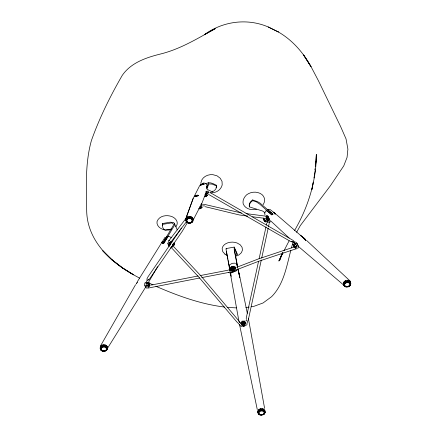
<?xml version="1.0" encoding="UTF-8"?>
<svg xmlns="http://www.w3.org/2000/svg" width="437" height="437" viewBox="0 0 437 437"><rect width="100%" height="100%" fill="white"/><g stroke="black" fill="none" stroke-linecap="round" stroke-linejoin="round"><path stroke-width="0.66" d="M106.42 349.354L107.409 348.934L107.371 346.721L106.486 345.547C104.672 344.285 101.887 344.411 100.526 346.273L100.264 348.682L101.138 348.988L101.488 349.939L102.351 350.654L104.782 350.84L105.847 350.25L106.42 349.354L106.371 348.349L104.634 346.973L102.16 347.278L101.379 348.032L101.138 348.988M103.198 344.711L103.323 346.896M107.3 349.179L107.371 346.721M107.436 348.114L107.409 348.934L106.535 350.376C104.836 351.736 102.171 351.638 100.729 349.944L100.166 348.415L100.526 346.273M101.488 349.939L100.729 349.944L100.674 348.901M101.603 345.235L101.635 346.388L102.16 347.278M104.973 344.815L104.634 346.973M106.486 345.547L106.377 346.688L105.738 347.502M267.57 209.902L267.963 209.738L273.059 214.13L272.896 214.452L271.721 214.933L266.384 210.394L266.373 211.169M229.616 267.144L229.643 266.575M347.519 282.362L349.562 283.263L349.922 284.203L349.693 285.214L347.776 286.552L345.372 286.131L344.717 285.29L344.667 284.29L345.23 283.318L347.519 282.362L347.541 281.941L347.333 280.221L345.634 280.565L344.209 281.521L343.444 282.854L343.657 285.022L344.689 286.377C346.557 287.541 349.234 287.027 350.436 285.148L350.796 283.531L350.152 281.461L348.961 280.543L347.333 280.221M294.489 230.676C307.97 207.477 316.29 181.36 316.355 154.403L315.749 160.445M192.001 221.259L192.078 220.155L191.57 219.194L190.598 218.56L188.172 218.691L187.271 219.429L186.878 220.423L187.08 221.466L187.855 222.34L189.008 222.799L191.346 222.193L192.001 221.259L192.925 220.958L192.99 218.74L192.291 217.424C190.641 215.862 187.844 216.009 186.37 217.741C185.425 219.298 185.769 221.521 187.271 222.624L188.806 223.236L190.521 223.154L191.958 222.411L192.837 221.171L192.99 218.74M257.977 410.638L257.967 412.85L258.775 414.254C260.463 415.587 263.047 415.347 264.511 413.795L265.117 412.293L264.751 410.146L263.702 409.103L262.124 408.584L260.397 408.704L258.879 409.453L257.977 410.638L257.967 412.85L260.485 414.702L262.905 414.511L263.801 413.817L264.194 412.905L263.992 411.971L262.063 410.824L259.736 411.452L259.081 412.315L259.004 413.309M258.098 413.118L258.065 411.507L258.966 410.321L260.49 409.567L262.211 409.453L263.79 409.972L264.838 411.009L265.117 412.293L264.511 413.795L263.118 414.724L262.905 414.511M345.372 286.131L345.05 286.35L344.28 285.361L344.225 284.187L344.875 283.05L346.093 282.236L347.541 281.941L348.917 282.215L349.933 282.996L350.479 284.924L349.403 286.279L346.333 286.88L344.689 286.377L343.657 285.022L343.444 282.854M171.353 229.015L165.028 230.157L163.941 229.381A9.936 6.533 19.3 0 1 162.329 225.465L162.706 223.52L170.064 222.187L173.391 222.46L174.358 223.296L177.269 229.922M267.368 222.171L267.444 221.357L267.684 221.799L267.4 220.903M315.612 161.788L315.274 165.142L315.585 163.941M264.571 413.549L263.118 414.724M190.543 223.001L190.286 222.739M103.531 350.982L103.465 351.162M314.842 169.977L315.011 168.731M315.257 166.858L316.53 159.068L315.312 164.274M246.676 319.95L246.386 320.933M261.708 414.833L261.687 414.948M247.735 320.665L246.823 324.249M235.204 268.733L234.904 266.92L235.477 267.269L235.292 268.384L234.904 266.92L233.325 266.941M313.225 182.103L311.942 189.489L312.936 183.797M313.946 177.979L314.176 176.652M314.405 175.33L315.208 170.692M147.296 282.368A9.341 3.649 -10.2 0 0 146.258 283.345L146.291 286.049L146.947 286.983L148.558 287.071L149.607 286.098L149.809 283.793L148.957 282.46L147.335 282.373L147.498 282.734M171.91 242.153L171.741 241.792L170.692 242.764L170.501 245.075M148.558 287.071L147.706 285.738L147.908 283.433A9.341 3.638 -10.3 0 0 148.951 282.46M186.26 218.041L168.857 240.771L168.687 241.601L169.185 242.36L170.059 242.611L170.796 242.196L186.927 221.122M170.796 242.196L170.965 241.366M350.479 284.924L349.185 286.262L348.923 286.055M349.922 284.203L350.796 283.531L350.152 281.461M269.208 223.422L268.487 226.759M258.54 261.392L246.222 318.141L246.37 319.261M259.114 258.737L266.007 226.89M266.439 224.902L266.87 222.897M261.282 260.031L248.232 320.152M261.719 258.032L268.198 228.092M262.063 410.824L262.124 408.584M350.643 282.761L350.081 285.274L349.693 285.214M280.931 256.098L280.494 257.988L281.057 256.06M100.264 348.682L100.499 347.093C101.865 345.23 104.645 345.104 106.459 346.366L107.344 347.541M100.696 348.939L100.98 347.814C102.143 346.23 104.509 346.126 106.054 347.202L106.803 348.191L106.857 349.371L106.186 350.414L105.847 350.25M105.18 350.971C104.738 351.932 99.958 350.288 102.924 351.009M290.818 250.379C286.563 266.521 283.815 284.329 271.596 296.696L263.047 302.978L253.837 306.364L251.188 306.769M291.446 247.926L293.096 241.847M162.706 223.52L162.395 224.629A9.936 6.533 19.3 0 0 162.509 225.585M280.445 257.83L279.669 260.337L282.684 252.897M189.008 222.799L188.806 223.236L187.189 222.455L186.14 221.269L186.102 220.543M298.247 248.014L298.362 246.785M200.703 183.376L201.861 179.858A10.581 8.98 -2.7 0 1 212.923 174.68L217.069 175.838L220.237 178.258L222.04 181.421L222.193 184.922A12.143 10.619 12.2 0 1 214.687 192.417L210.585 192.87M230.479 267.974L230.223 269.596L231.157 270.82L235.264 270.793L235.27 268.99M264.789 213.103L265.281 211.639L266.242 210.448M199.709 185.556L193.149 198.48L185.949 218.271M192.925 220.958L191.958 222.411L191.346 222.193M192.078 220.155L193.028 219.467L192.291 217.424M186.539 216.621L193.149 198.48M206.521 191.248L202.047 202.915L193.203 219.942M144.887 282.892L144.581 284.394L145.45 286.781M145.734 283.242L147.493 280.008M186.878 220.423L185.976 220.084L186.506 218.751C187.937 217.069 190.658 216.921 192.258 218.44L192.935 219.724M236.319 270.53L236.739 269.482M146.881 279.024L148.001 276.829L181.459 228.048M231.206 276.785L230.255 272.683M136.442 283.946L136.814 283.132M282.744 252.652L278.85 261.036L283.067 252.564M190.598 218.56L190.947 216.544M346.47 286.585L346.159 286.978L344.564 286.186L344.416 285.416M229.523 265.396L229.239 266.499L229.742 269.591M201.238 203.899L201.402 203.576M236.073 255.334L237.165 254.536L237.16 253.673L234.205 247.091L234.248 250.068L237.553 267.133M283.963 250.822L289.141 240.787M234.205 247.091L226.18 248.56L225.984 248.926L229.633 269.236M100.428 346.049L135.574 284.656M296.603 232.298L300.35 225.547L330.399 185.763L343.772 165.852L347.054 157.418L347.896 149.175L346.038 138.906L340.625 126.572L318.327 80.555L311.111 66.806L303.562 54.964L311.04 66.73C303.283 52.549 292.369 40.057 278.276 31.928L278.019 31.786M148.465 282.395L157.577 266.63M348.699 282.597L349.103 281.647L348.961 280.543M187.626 222.329L182.224 231.326L149.52 278.997L147.974 280.024M234.298 267.488L235.068 268.842L233.806 270.716L231.561 270.793L230.141 268.252L231.402 266.373L233.648 266.297L234.079 267.04L233.484 267.094M240.776 323.025L242.038 321.151L244.283 321.075L244.72 321.818L245.703 323.615L244.447 325.489L242.196 325.565L240.776 323.025L242.196 325.565M137.387 281.625L165.011 237.362M145.805 286.901L107.781 347.857M230.141 268.252L231.129 270.05L233.374 269.973L234.636 268.1M241.765 324.822L244.015 324.746L245.272 322.872M191.657 222.389L192.427 221.302L192.509 220.03L191.919 218.91C190.516 217.582 188.145 217.713 186.894 219.177L186.43 220.341L186.67 221.559L187.566 222.575L188.91 223.11L190.406 223.039L192.023 222.236M137.174 282.466L137.469 282.045M230.572 268.99L230.949 268.487M241.208 323.762L241.59 323.26M162.242 241.918L162.761 241.393M228.786 269.951L230.13 268.7M260.485 414.702L260.075 414.981L258.66 414.019L260.294 414.953L261.719 415.101M168.944 240.547L169.31 240.394M148.001 280.215L148.99 279.309L148.476 279.658M263.216 411.201L263.751 410.316L263.702 409.103M146.701 280.128L147.122 279.636M274.13 213.136L274.583 213.136L275.234 214.119M246.506 325.243L247.085 324.658M102.351 350.654L102.116 350.884L100.647 349.72M297.428 248.489L295.467 249.139M207.526 193.411L204.986 194.443M229.463 269.662L229.818 269.339M245.638 325.325L243.382 326.308M191.57 219.194L192.329 218.15C190.679 216.588 187.883 216.736 186.408 218.467L185.976 220.084M187.855 222.34L187.271 222.624L187.156 221.728M229.824 264.68L232.255 263.314L234.866 263.167M171.353 246.402L172.965 246.495L174.019 245.518L174.03 242.825M349.562 283.263L350.305 282.236L349.108 281.319L347.486 280.991L345.782 281.341L344.361 282.291L343.591 283.629L343.81 285.241L344.717 285.29M245.599 321.108L245.9 320.922M267.018 219.587L267.395 221.046L265.86 221.969L265.488 220.51L267.018 219.587L266.248 218.254M293.396 245.84L293.019 244.381L294.56 243.453A9.308 3.321 -25.8 0 1 295.445 243.912L296.685 245.84L297.056 247.298L295.527 248.221L294.647 247.757L293.686 246.43M293.019 244.381L293.899 244.846L295.434 243.917M295.527 248.221L295.15 246.763L296.685 245.84M207.428 195.585A9.352 1.295 72.7 0 1 207.007 195.312L206.504 193.553L207.428 195.579L204.385 196.683M201.255 205.625A9.308 1.289 72.8 0 1 201.544 205.849L202.058 207.646L199.015 208.744M168.857 240.771L169.594 240.355M170.277 242.53L168.567 243.688L169.747 245.66M216.703 186.058L216.637 185.354L213.382 183.769L210.831 182.906L208.739 182.742L206.521 187.315L206.848 188.456L209.044 183.906L212.24 184.124L216.703 186.058A8.03 6.489 -5.2 0 1 212.251 191.838L206.996 189.281M263.992 411.971L264.773 411.326L264.751 410.146M234.92 271.164L230.599 273.267L228.535 272.382L229.081 272.355L201.768 277.604M206.395 195.951L205.27 196.377M204.303 196.666L206.504 195.929M199.501 208.629C198.382 209.394 202.167 208.203 200.523 208.323M233.85 271.213L230.905 272.628L229.758 271.077M267.144 215.954L267.936 215.96L269.411 219.636M349.42 286.088L347.874 286.934L347.776 286.552M259.512 414.161L259.152 414.314L258.562 413.32L258.649 412.167L259.414 411.157L260.698 410.523L262.151 410.425L263.495 410.867L264.39 411.758L264.631 412.845L264.167 413.91L263.801 413.817M296.046 242.677L297.138 243.245L298.329 246.348M269.673 222.488L269.187 222.783L270.29 221.81L268.465 217.823L267.493 216.255L266.461 215.556M150.738 287.568L199.769 277.992M236.745 267.286L258.606 258.868L293.5 247.195M236.963 269.634L258.819 261.222L294.871 249.216M205.182 196.448L204.549 196.77L206.171 196.224M106.371 348.349L107.234 347.83L106.377 346.688C104.612 345.465 101.914 345.585 100.586 347.399L101.379 348.032M205.619 193.22L206.461 192.925M168.671 242.633L167.486 243.267L169.228 246.151A2.207 1.06 -86.9 0 1 168.371 244.633L169.108 246.157M150.35 287.661L147.586 288.196M208.05 192.498L208.788 192.275L208.345 192.93L207.351 191.914L206.171 192.182M171.206 229.447L169.354 230.009L165.344 229.999M150.536 285.17L198.048 275.987M206.925 193.831L205.237 194.563L205.734 196.311M201.555 205.893L199.867 206.625L200.37 208.373M205.024 183.737L208.739 182.742M262.238 414.8L263.336 414.505M267.553 222.526L269.23 221.821L267.63 218.32M172.915 247.014L170.927 247.255M187.08 221.466L186.249 221.472L185.829 219.117M205.958 191.455L207.728 191.051L208.689 191.553M205.882 193.258L207.455 193.088L208.176 194.05M167.169 236.16L166.595 236.504L162.444 243.627L163.673 243.475L168.278 236.297L169.971 236.799L171.228 237.804M200.059 275.6L228.218 270.186M162.64 224.35L171.402 222.936L172.555 223.22L173.511 224.41L173.172 225.705L162.679 243.223L163.733 243.278L174.226 225.76L174.647 224.137L174.358 223.296M145.445 282.455L145.821 282.389M245.878 307.577L249.194 307.069M204.838 196.475L204.259 196.519M199.114 208.591L201.151 207.903L200.878 207.832M264.194 412.905L265.041 412.572L264.773 411.326L263.751 410.316L262.216 409.808L260.545 409.928L259.07 410.654L258.196 411.807L259.081 412.315M256.426 209.268C251.499 210.503 245.343 209.028 243.223 203.975A12.143 9.04 -22.3 0 1 246.626 194.815C251.029 191.477 257.53 191.138 261.987 194.558A10.581 8.554 -12.9 0 1 263.118 204.669M106.186 350.414L106.623 350.163L104.951 351.102L104.782 350.84M244.125 321.867L244.72 321.818M242.562 326.477L240.792 326.275M202.533 205.849L204.795 205.974M264.926 218.38L266.941 218.576L267.542 221.177L266.974 221.035M236.488 307.894L227.164 307.397M268.225 209.509L270.175 209.585L273.529 212.251M206.838 185.042L207.22 185.135L206.554 187.194L206.985 188.713L207.657 186.659L207.275 186.566M200.916 207.979C201.55 208.247 199.327 208.919 198.884 208.668M170.506 247.97L171.648 248.019M170.692 242.764L171.774 242.825M146.286 283.345L147.908 283.433M146.095 285.651L147.706 285.738M204.27 204.341L241.404 212.961M224.558 307.064C200.698 304.152 177.87 295.838 155.933 286.29M246.02 213.595L264.789 216.036M247.839 216.151L239.29 214.938L205.297 206.712M252.537 216.763L263.948 218.243M202.626 204.226L202.997 204.303M203.511 182.917L205.401 183.349L206.887 184.6M344.667 284.29L343.744 283.892L344.493 282.592L345.875 281.668L347.524 281.33L349.103 281.647L350.261 282.537L350.742 283.799M202.058 207.646L201.643 207.367M235.619 263.462L236.854 264.472L237.537 267.515M235.286 267.204L235.701 267.324M265.86 221.969L264.554 220.996L263.353 218.129A9.352 3.332 -25.7 0 0 264.232 218.593L265.488 220.51M268.214 26.957L278.276 31.928L268.214 26.957C247.353 17.993 222.919 21.162 204.647 34.512L215.222 28.667C197.819 38.374 180.634 48.911 161.111 53.86C146.63 57.433 131.144 62.469 122.267 75.355C110.211 96.216 99.418 117.957 91.366 140.692C84.931 163.875 86.351 188.347 86.717 212.136C87.859 240.607 110.069 261.916 133.591 274.813L122.223 267.684L111.681 259.578L102.821 250.827L112.003 259.857L111.681 259.578L122.546 267.903L122.223 267.684L133.241 274.649L139.567 278.112M252.668 199.949L257.562 201.654L260.157 203.194L272.754 214.141L271.748 214.742L259.518 203.953L256.262 201.818L252.739 200.659L252.668 199.949A8.03 6.468 -5.9 0 0 249.27 206.155L249.341 206.865L262.845 211.12L264.915 212.83M235.477 267.269L235.865 267.417M292.484 242L290.807 241.606L208.678 194.465M203.03 204.232L203.429 204.412M149.454 283.198L152.988 284.886M209.787 192.356L293.555 240.661M293.926 241.169L294.314 241.399M240.132 322.544L239.339 321.84M146.788 288.234L145.745 287.273M292.621 241.645L295.587 243.638M168.578 236.237L168.857 236.422M187.271 219.429L186.506 218.751L186.37 217.741M267.81 220.532L268.373 220.674L267.668 217.686L266.215 217.708L266.035 216.807L266.783 217.626M240.607 325.849L238.143 323.14M274.496 213.289L275.064 214.157M304.742 239.192L305.479 240.022M171.987 241.574L171.533 241.235L170.681 241.88L170.293 244.338M345.23 283.318L344.493 282.592L344.209 281.521M303.639 237.881L300.771 235.614L303.786 238.149L276.244 214.387M343.438 284.853L298.121 246.222M230.72 270.634L232.266 271.366L236.073 271.137L236.302 270.137M275.671 214.004L273.464 212.153L273.666 212.366M294.833 241.628L295.265 242.016M259.736 411.452L259.07 410.654L258.879 409.453M289.163 238.018L270.492 220.707M293.14 241.694L294.631 243.07M306.96 240.776L350.283 281.166M226.18 248.56L226.541 248.926M172.183 248.522L199.267 277.621L237.657 322.877M173.964 246.943L201.053 276.047L239.072 321.14M224.946 254.143L222.766 251.646L222.149 248.773A10.215 7.205 1.4 0 1 225.71 243.77A10.237 7.21 1.3 0 1 237.105 242.994L240.192 244.775L242.054 247.266L242.469 250.03L241.432 252.657L239.083 254.798A10.319 7.522 0.9 0 1 235.723 256.148M239.296 321.927L239.716 322.413M295.15 246.763L293.899 244.846M343.509 284.247L344.11 285.028M304.829 239.039L305.31 240.06M267.193 217.506L265.893 216.064L265.636 216.512M172.457 245.567L172.965 246.495M188.172 218.691L187.61 216.725M238.187 269.378L239.793 277.358L237.81 268.733M233.374 269.973L233.806 270.716M231.129 270.05L231.561 270.793M244.015 324.746L244.447 325.489M238.826 273.693L239.105 274.179L238.089 268.93M234.762 268.28L233.648 266.297M244.939 322.26L244.283 321.075M245.059 322.43L245.703 323.615M265.062 215.195L264.724 213.36M229.234 269.602L229.731 270.541L229.725 268.974L230.102 270.765M346.279 282.613L345.634 280.565M303.917 238.274L303.791 238.012L306.173 240.667M236.996 264.62L237.635 266.941M237.165 254.536L234.418 248.276L234.385 249.773L237.706 266.958M100.193 347.595L101.105 350.042M266.472 216.015L266.734 216.747M260.829 410.911L260.397 408.704M239.383 274.791L247.309 313.258M257.273 409.54L239.547 324.675M248.407 318.54L264.609 408.393M169.594 245.113L169.359 243.36M237.936 269.099L238.7 273.038M227.879 259.234L226.339 251.242M228.136 260.545L229.152 265.789M229.403 267.1L229.66 268.411M230.397 273.169L230.905 275.791M239.055 322.047L230.927 276.67M230.731 273.944L230.938 275.179M212.185 191.133L212.251 191.838M189.368 218.38L189.259 216.293M230.419 269.219L230.457 269.973M216.637 185.354A8.03 6.489 -5.2 0 1 216.042 187.653M249.341 206.865A8.03 6.468 -5.9 0 1 252.739 200.659M136.672 283.236A1.945 0.934 -87 0 1 137.256 282.275M145.729 286.792A2.207 1.06 -86.8 0 1 144.871 285.263M244.966 325.8A2.207 1.956 -30.1 0 1 243.354 326.248M303.928 238.515A1.945 0.47 59 0 1 304.627 238.542A1.945 0.47 59 0 1 305.916 240.64M295.243 244.496A1.202 0.284 59 0 1 295.92 244.818A1.202 0.284 59 0 1 296.548 246.304M293.593 245.856A1.202 0.29 58.9 0 1 293.964 245.594A1.202 0.29 58.9 0 1 294.828 247.238A1.202 0.29 58.9 0 1 294.008 246.648M293.462 245.933A1.202 0.284 59 0 1 293.921 245.774A1.202 0.284 59 0 1 294.68 247.429A1.202 0.284 59 0 1 293.637 246.321M295.98 242.759A2.207 0.524 59 0 1 297.477 244.48A2.207 0.524 59 0 1 298.165 246.49M273.682 212.611A1.945 0.464 59.1 0 1 274.999 213.447M266.39 218.757A1.202 0.284 58.9 0 1 266.625 219.161M266.805 219.549A1.202 0.284 58.9 0 1 266.778 220.09M267.63 216.85A1.202 0.29 58.9 0 1 268.739 218.385M264.106 219.986A1.202 0.29 59 0 1 264.008 219.084A1.202 0.29 59 0 1 265.013 220.472A1.202 0.29 59 0 1 264.844 221.013M264.603 220.751A1.202 0.29 59 0 1 264.341 220.39M266.98 216.053A2.207 0.524 58.9 0 1 268.886 218.09M269.214 218.8A2.207 0.524 58.9 0 1 269.361 219.718M201.091 204.33A2.207 0.366 -16 0 1 200.971 204.653M201.856 184.835A1.945 0.322 -16.1 0 1 200.337 184.775A1.945 0.322 -16.1 0 1 203.423 183.846A1.945 0.322 -16.1 0 1 202.577 184.616M206.182 191.28A2.207 0.366 -16 0 1 206.056 191.603M161.69 242.688A1.945 0.934 -87 0 1 162.64 241.645M173.729 243.119A1.202 0.579 -87 0 1 173.942 244.594A1.202 0.579 -87 0 1 173.243 245.359A1.202 0.579 -87 0 1 172.844 244.081M173.751 243.404A1.202 0.579 -87 0 1 173.768 244.731M173.609 245.097A1.202 0.579 -87 0 1 172.806 244.949M173.708 243.245A0.961 0.459 -86.8 0 1 174.084 244.278A0.961 0.459 -86.8 0 1 173.549 245.152A0.961 0.459 -86.8 0 1 173.172 244.114M164.716 229.873A10.319 7.522 0.9 0 1 157.036 221.57C159.101 215.654 166.841 214.523 172.041 216.648A10.237 7.287 3.1 0 1 176.865 221.204A10.215 7.276 3 0 1 175.805 226.808M227.005 255.35A10.319 7.522 0.9 0 1 224.962 254.132M263.648 219.5L264.68 221.095L263.648 219.5M293.309 245.752L294.347 247.347L293.309 245.752M203.079 184.053L202.211 184.649L200.889 184.742L203.079 184.053M197.524 195.459L196.65 196.049L195.334 196.147L197.524 195.459M194.634 196.503L194.432 196.781L198.671 195.661L197.371 195.12L195.749 195.541L194.634 196.503M200.217 185.162C200.146 185.381 203.129 183.999 204.248 184.31L202.932 183.715L201.31 184.135L200.217 185.162M234.565 271.426L232.948 271.869A2.207 1.956 -30.3 0 0 234.576 271.448M292.036 241.666L291.381 241.628L292.036 241.683M149.454 285.448A1.202 0.574 -86.7 0 0 149.11 283.564A1.202 0.574 -86.7 0 0 148.465 285.279A1.202 0.574 -86.7 0 0 149.454 285.448M149.312 285.448A1.202 0.579 -87 0 0 148.968 283.558A1.202 0.579 -87 0 0 148.323 285.263A1.202 0.579 -87 0 0 149.312 285.448M149.574 285.323A0.961 0.459 -86.8 0 0 149.301 283.821A0.961 0.459 -86.8 0 0 148.788 285.181A0.961 0.459 -86.8 0 0 149.574 285.323M242.579 323.893A1.202 1.065 -29.8 0 0 244.114 322.501A1.202 1.065 -29.8 0 0 242.202 322.064A1.202 1.065 -29.8 0 0 242.579 323.893M242.617 323.959A1.202 1.065 -30.6 0 0 244.152 322.566A1.202 1.065 -30.6 0 0 242.24 322.129A1.202 1.065 -30.6 0 0 242.617 323.959M242.601 323.577A0.961 0.847 -30.3 0 0 243.824 322.468A0.961 0.847 -30.3 0 0 242.3 322.124A0.961 0.847 -30.3 0 0 242.601 323.577M263.751 219.565A1.202 0.284 58.9 0 0 264.904 221.215A1.202 0.284 58.9 0 0 264.429 219.756A1.202 0.284 58.9 0 0 263.751 219.565M195.388 196.432A1.945 0.317 -16.1 0 0 198.311 195.366A1.945 0.317 -16.1 0 0 195.639 195.787A1.945 0.317 -16.1 0 0 195.388 196.432M231.981 269.181A1.202 1.065 -30 0 0 233.516 267.788A1.202 1.065 -30 0 0 231.599 267.357A1.202 1.065 -30 0 0 231.981 269.181M231.943 269.121A1.202 1.065 -30.3 0 0 233.478 267.728A1.202 1.065 -30.3 0 0 231.561 267.291A1.202 1.065 -30.3 0 0 231.943 269.121M231.965 268.804A0.961 0.847 -30.2 0 0 233.189 267.695A0.961 0.847 -30.2 0 0 231.665 267.351A0.961 0.847 -30.2 0 0 231.965 268.804"/></g></svg>
